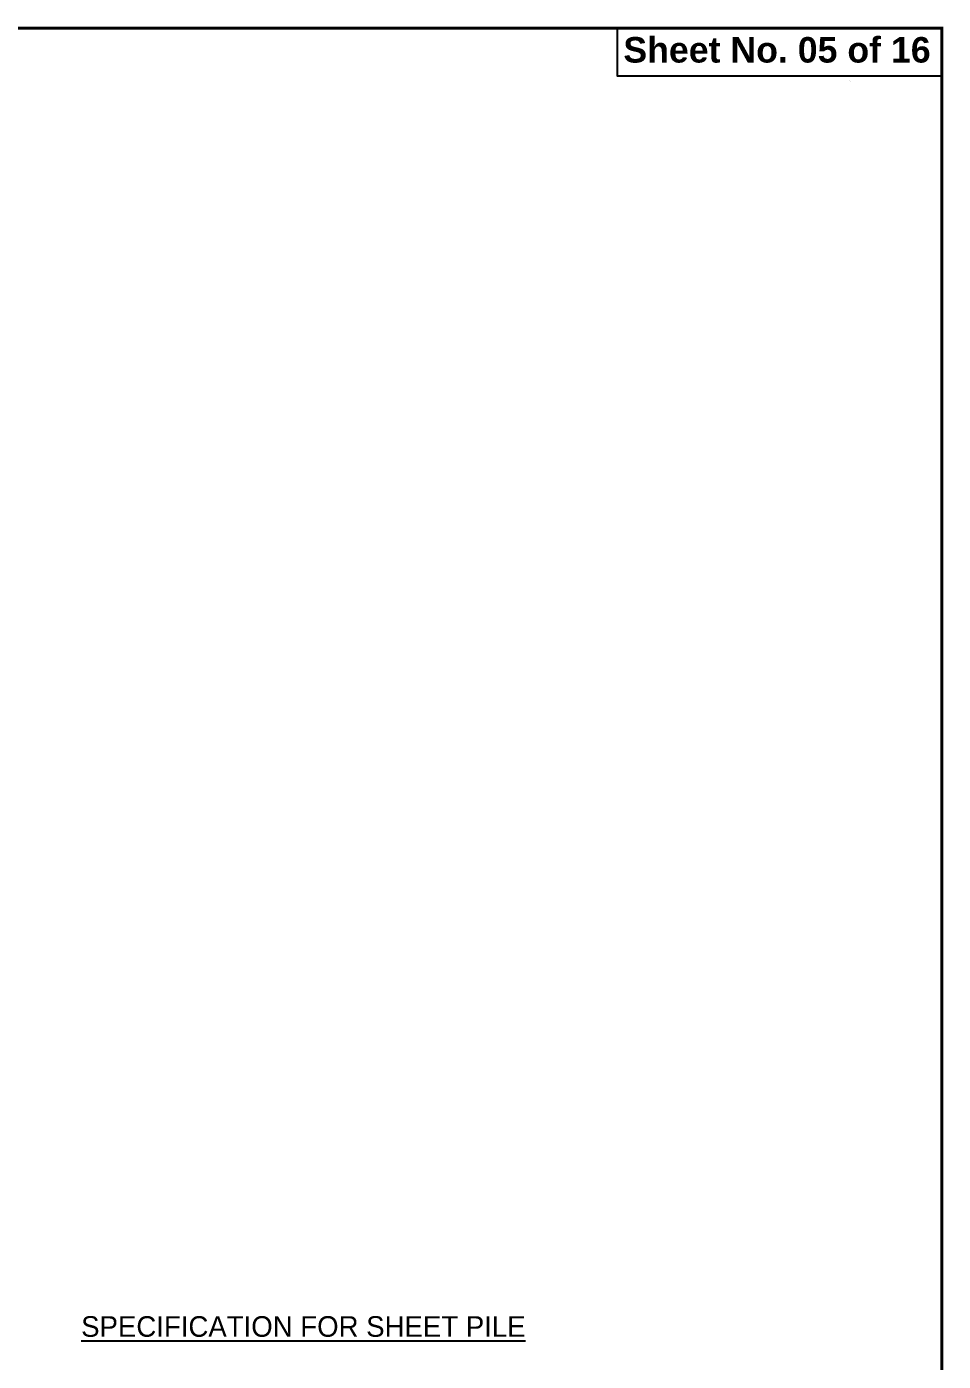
# Model space of a CAD drawing. Extents: x -377620 to 406987, y -326460 to -226264.
# Drawn here: x 4020 to 16818, y -248991 to -230343 of the extents above; entities that cross this region are included whole.
import ezdxf

# ---------------------------------------------------------------- set-up
doc = ezdxf.new("R2010")
doc.units = 0
doc.header["$LTSCALE"] = 300
doc.header["$MEASUREMENT"] = 0
doc.layers.add('LINE', color=7, linetype='CONTINUOUS')

msp = doc.modelspace()

# ---------------------------------------------------------------- linework, layer by layer
at = {"layer": 'LINE', "color": 7, "lineweight": 40, "const_width": 42.8247}
msp.add_lwpolyline([(-43708.4802, -273150.4307), (16796.7198, -273150.4307), (16796.7198, -230364.6107), (-43708.4802, -230364.6107)], close=True, dxfattribs=at)
at = {"layer": 'LINE'}
msp.add_lwpolyline([(16796.7198, -230364.6107), (12262.7198, -230364.6107), (12262.7198, -231029.6107), (16796.7198, -231029.6107)], close=True, dxfattribs=at)
at = {"layer": 'LINE', "color": 7}
msp.add_arc((14535.2404, -230515.8969), 1138.7484, 329.0412438, 329.07629497, dxfattribs=at)

# ---------------------------------------------------------------- texts
at = {"layer": 'LINE'}
msp.add_text('%%USPECIFICATION FOR SHEET PILE', height=288, dxfattribs=at).set_placement((4780, -248648))
at = {"layer": 'LINE', "color": 7, "insert": (14496.0091, -230849.6684), "char_height": 356.60793, "width": 18855.950215, "attachment_point": 8}
msp.add_mtext('{\\fArial|b1|i0|c0|p34;Sheet No. 05 of 16}', dxfattribs=at)

doc.saveas('drawing.dxf')
